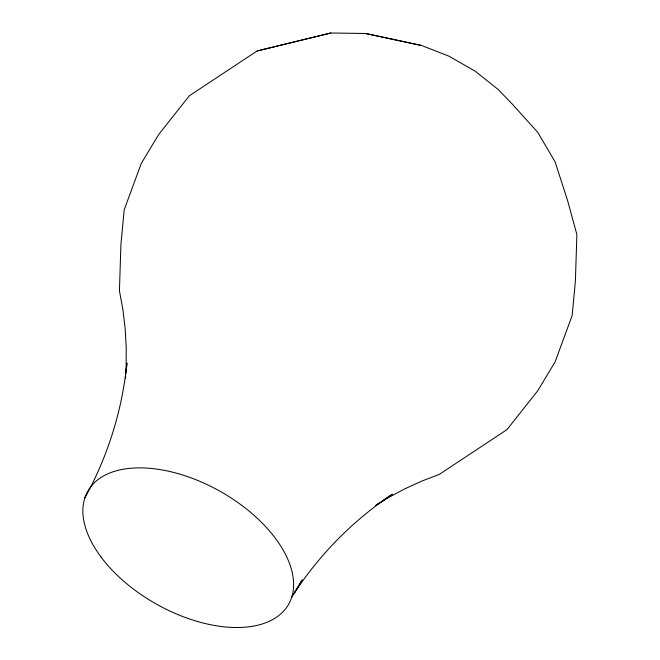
<?xml version="1.0" encoding="UTF-8"?>
<svg xmlns="http://www.w3.org/2000/svg" width="660" height="660" viewBox="0 0 660 660"><rect width="100%" height="100%" fill="white"/><g stroke="black" fill="none" stroke-linecap="round" stroke-linejoin="round"><path stroke-width="0.99" d="M125.375 377.471L126.126 366.424L126.233 347.374L125.152 328.391L122.884 309.515L119.435 290.796L120.928 244.357L124.179 209.831L141.273 163.424L158.738 134.45L189.337 95.791L257.07 50.985L330.808 33L365.623 33.487L421.616 45.507L449.072 56.224L475.167 71.197L498.102 89.413L511.921 103.694L537.694 132.28L555.052 161.749L567.402 199.906L576.889 234.613L575.396 281.053L572.146 315.579L555.052 361.985L537.587 390.959L506.987 429.619L439.255 474.424L421.748 481.115L404.704 488.895L388.162 497.764L375.532 505.601M125.507 378.361L125.697 376.315M126.085 372.24L126.951 363.058C122.215 410.314 107.794 456.505 84.793 498.053M291.679 597.341L302.28 579.818L293.494 594.396C319.209 554.722 353.067 520.435 392.395 494.208L381.439 501.509M376.382 504.875L379.748 502.631M330.808 33L257.07 50.985M421.616 45.507L365.623 33.487M100.864 556.801A115.244 64.779 29.3 0 0 282.942 611.828A115.244 64.779 29.3 0 0 180.898 474.466A115.244 64.779 29.3 0 0 100.864 556.801"/></g></svg>
